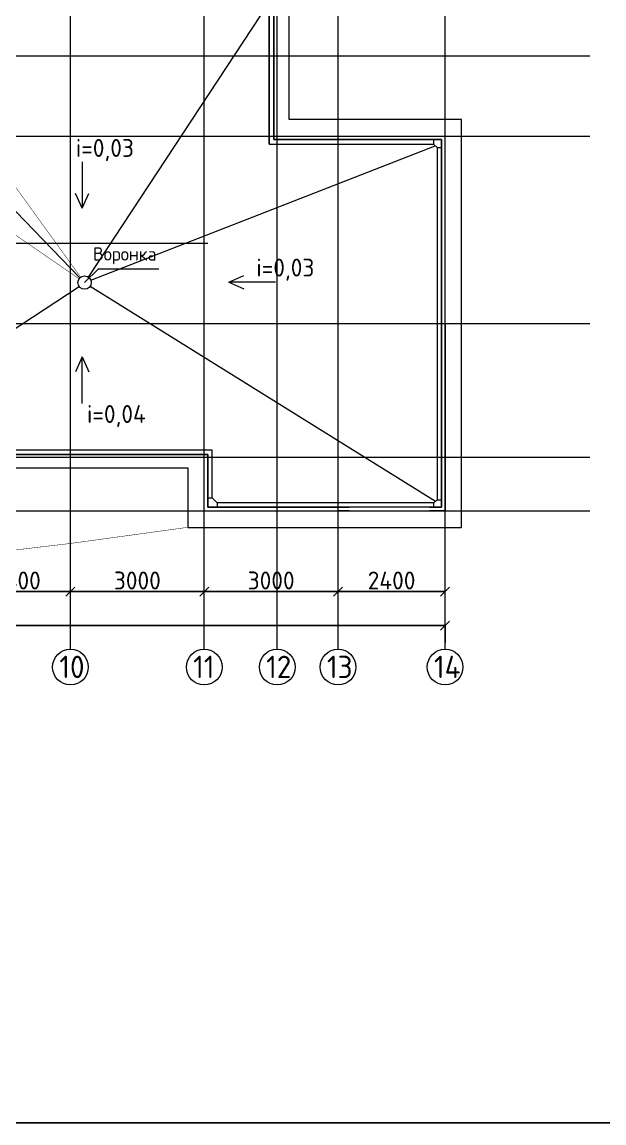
# Model space of a CAD drawing. Header units: millimetres. Extents: x -10163 to 1081624, y -5450 to 417560.
# Drawn here: x 363027 to 376075, y -5250 to 19425 of the extents above; entities that cross this region are included whole.
import ezdxf

# ---------------------------------------------------------------- set-up
doc = ezdxf.new("R2010")
doc.units = ezdxf.units.MM
doc.header["$PDMODE"] = 35
doc.linetypes.add('Штрих-пунктир', pattern=[24, 20, -1.5, 1, -1.5])
for name, color, linetype in [('Анкеровка', 30, 'Continuous'), ('Кровля', 92, 'Continuous'), ('Оси 2', 253, 'Continuous'), ('Панели', 210, 'Continuous'), ('Перекрытия', 100, 'Continuous'), ('Покрытия', 50, 'Continuous'), ('Стены1', 120, 'Continuous')]:
    doc.layers.add(name, color=color, linetype=linetype)
doc.styles.add('ГОСТ', font='GOST Common.ttf', dxfattribs={"height": 400})
doc.dimstyles.new('ГОСТ', dxfattribs={"dimtxt": 400, "dimasz": 200, "dimexe": 0.18, "dimexo": 0.0625, "dimgap": 50, "dimtad": 1, "dimdec": 0, "dimzin": 0, "dimdsep": 46, "dimtxsty": 'ГОСТ', "dimblk": 'OBLIQUE', "dimcen": 0.09, "dimadec": 0, "dimazin": 0, "dimtfac": 1, "dimtdec": 0, "dimtofl": 0, "dimtmove": 0, "dimatfit": 3, "dimldrblk": 'NONE', "dimfxl": 1, "dimtolj": 1, "dimtzin": 0, "dimarcsym": 0})

# ---------------------------------------------------------------- blocks, each defined once
blk = doc.blocks.new('_Oblique')
at = {"color": 0, "linetype": 'ByBlock', "lineweight": -2}
blk.add_line((-0.5, -0.5), (0.5, 0.5), dxfattribs=at)
blk = doc.blocks.new('*D922')
at = {"layer": 'Defpoints', "color": 0, "transparency": 16777216}
for p in [(361713, 6659), (364113, 6659), (364113, 6659)]:
    blk.add_point(p, dxfattribs=at)
at = {"layer": 'Покрытия', "color": 0, "lineweight": -2, "transparency": 16777216}
for p, q in [((361713, 6659), (361713, 6659)), ((361713, 6659), (364113, 6659)), ((364113, 6659), (364113, 6659))]:
    blk.add_line(p, q, dxfattribs=at)
at = {"layer": 'Покрытия', "color": 0, "lineweight": -2, "transparency": 16777216, "xscale": 200, "yscale": 200, "zscale": 200, "rotation": 180}
blk.add_blockref('_Oblique', (361713, 6659), dxfattribs=at)
at = {"layer": 'Покрытия', "color": 0, "lineweight": -2, "transparency": 16777216, "xscale": 200, "yscale": 200, "zscale": 200}
blk.add_blockref('_Oblique', (364113, 6659), dxfattribs=at)
at = {"layer": 'Покрытия', "color": 0, "lineweight": 9, "transparency": 16777216, "insert": (362913, 6909), "char_height": 400, "attachment_point": 5, "style": 'ГОСТ'}
blk.add_mtext('\\A1;2400', dxfattribs=at)
blk = doc.blocks.new('_None')
blk = doc.blocks.new('*D923')
at = {"layer": 'Defpoints', "color": 0, "transparency": 16777216}
for p in [(364113, 6659), (367113, 6659), (367113, 6659)]:
    blk.add_point(p, dxfattribs=at)
at = {"layer": 'Покрытия', "color": 0, "lineweight": -2, "transparency": 16777216}
for p, q in [((364113, 6659), (364113, 6659)), ((364113, 6659), (367113, 6659)), ((367113, 6659), (367113, 6659))]:
    blk.add_line(p, q, dxfattribs=at)
at = {"layer": 'Покрытия', "color": 0, "lineweight": -2, "transparency": 16777216, "xscale": 200, "yscale": 200, "zscale": 200, "rotation": 180}
blk.add_blockref('_Oblique', (364113, 6659), dxfattribs=at)
at = {"layer": 'Покрытия', "color": 0, "lineweight": -2, "transparency": 16777216, "xscale": 200, "yscale": 200, "zscale": 200}
blk.add_blockref('_Oblique', (367113, 6659), dxfattribs=at)
at = {"layer": 'Покрытия', "color": 0, "lineweight": 9, "transparency": 16777216, "insert": (365613, 6909), "char_height": 400, "attachment_point": 5, "style": 'ГОСТ'}
blk.add_mtext('\\A1;3000', dxfattribs=at)
blk = doc.blocks.new('*D924')
at = {"layer": 'Defpoints', "color": 0, "transparency": 16777216}
for p in [(367113, 6659), (370113, 6659), (370113, 6659)]:
    blk.add_point(p, dxfattribs=at)
at = {"layer": 'Покрытия', "color": 0, "lineweight": -2, "transparency": 16777216}
for p, q in [((367113, 6659), (367113, 6659)), ((367113, 6659), (370113, 6659)), ((370113, 6659), (370113, 6659))]:
    blk.add_line(p, q, dxfattribs=at)
at = {"layer": 'Покрытия', "color": 0, "lineweight": -2, "transparency": 16777216, "xscale": 200, "yscale": 200, "zscale": 200, "rotation": 180}
blk.add_blockref('_Oblique', (367113, 6659), dxfattribs=at)
at = {"layer": 'Покрытия', "color": 0, "lineweight": -2, "transparency": 16777216, "xscale": 200, "yscale": 200, "zscale": 200}
blk.add_blockref('_Oblique', (370113, 6659), dxfattribs=at)
at = {"layer": 'Покрытия', "color": 0, "lineweight": 9, "transparency": 16777216, "insert": (368613, 6909), "char_height": 400, "attachment_point": 5, "style": 'ГОСТ'}
blk.add_mtext('\\A1;3000', dxfattribs=at)
blk = doc.blocks.new('*D925')
at = {"layer": 'Defpoints', "color": 0, "transparency": 16777216}
for p in [(370113, 6659), (372513, 6659), (372513, 6659)]:
    blk.add_point(p, dxfattribs=at)
at = {"layer": 'Покрытия', "color": 0, "lineweight": -2, "transparency": 16777216}
for p, q in [((370113, 6659), (370113, 6659)), ((370113, 6659), (372513, 6659)), ((372513, 6659), (372513, 6659))]:
    blk.add_line(p, q, dxfattribs=at)
at = {"layer": 'Покрытия', "color": 0, "lineweight": -2, "transparency": 16777216, "xscale": 200, "yscale": 200, "zscale": 200, "rotation": 180}
blk.add_blockref('_Oblique', (370113, 6659), dxfattribs=at)
at = {"layer": 'Покрытия', "color": 0, "lineweight": -2, "transparency": 16777216, "xscale": 200, "yscale": 200, "zscale": 200}
blk.add_blockref('_Oblique', (372513, 6659), dxfattribs=at)
at = {"layer": 'Покрытия', "color": 0, "lineweight": 9, "transparency": 16777216, "insert": (371313, 6909), "char_height": 400, "attachment_point": 5, "style": 'ГОСТ'}
blk.add_mtext('\\A1;2400', dxfattribs=at)
blk = doc.blocks.new('*D926')
at = {"layer": 'Defpoints', "color": 0, "transparency": 16777216}
for p in [(342513, 5899), (372513, 5899), (372513, 5509)]:
    blk.add_point(p, dxfattribs=at)
at = {"layer": 'Покрытия', "color": 0, "lineweight": -2, "transparency": 16777216}
for p, q in [((342513, 5899), (342513, 5899)), ((342513, 5899), (372513, 5899)), ((372513, 5509), (372513, 5899))]:
    blk.add_line(p, q, dxfattribs=at)
at = {"layer": 'Покрытия', "color": 0, "lineweight": -2, "transparency": 16777216, "xscale": 200, "yscale": 200, "zscale": 200, "rotation": 180}
blk.add_blockref('_Oblique', (342513, 5899), dxfattribs=at)
at = {"layer": 'Покрытия', "color": 0, "lineweight": -2, "transparency": 16777216, "xscale": 200, "yscale": 200, "zscale": 200}
blk.add_blockref('_Oblique', (372513, 5899), dxfattribs=at)
at = {"layer": 'Покрытия', "color": 0, "lineweight": 9, "transparency": 16777216, "insert": (357513, 6149), "char_height": 400, "attachment_point": 5, "style": 'ГОСТ'}
blk.add_mtext('\\A1;30000', dxfattribs=at)

msp = doc.modelspace()

# ---------------------------------------------------------------- linework, layer by layer
at = {"layer": 'Анкеровка'}
msp.add_lwpolyline([(276400, -5250), (380890, -5250), (380890, 44700), (276400, 44700)], close=True, dxfattribs=at)
at = {"layer": 'Кровля', "lineweight": 9}
for p, q in [((368570, 16690), (368570, 23050)), ((368570, 19870), (364512.88, 13708.96)), ((364569.917, 13638.451), (372291.62, 16650)), ((364375.06, 16293.647), (364375.06, 15250.26)), ((364375.06, 15250.26), (364226.092, 15585.634)), ((364375.06, 15250.26), (364524.028, 15585.634)), ((364430.693, 13584.153), (364741.189, 13894.648)), ((364741.189, 13894.648), (366094.929, 13894.648)), ((367666.579, 13595.918), (368001.953, 13744.887)), ((368709.966, 13595.918), (367666.579, 13595.918)), ((367666.579, 13595.918), (368001.953, 13446.95)), ((358713.24, 9831.115), (364308.943, 13497.501)), ((364557.54, 13505.149), (372296.62, 8685)), ((364375.06, 11918.045), (364226.092, 11582.671)), ((364375.06, 10874.658), (364375.06, 11918.045)), ((364375.06, 11918.045), (364524.028, 11582.671))]:
    msp.add_line(p, q, dxfattribs=at)
at = {"layer": 'Кровля', "lineweight": 9, "ltscale": 10}
msp.add_line((361008.581, 17116.641), (364326.715, 13691.484), dxfattribs=at)
at = {"layer": 'Кровля', "lineweight": 9, "ltscale": 10, "const_width": 10}
for points in [[(361008.581, 18316.641), (361008.581, 18316.641), (364343.128, 13705.247)], [(359308.581, 17116.641), (364307.674, 13668.993)]]:
    msp.add_lwpolyline(points, dxfattribs=at)
at = {"layer": 'Кровля', "lineweight": 9}
msp.add_circle((364430.693, 13584.153), 149.438, dxfattribs=at)
at = {"layer": 'Оси 2', "linetype": 'Continuous', "lineweight": 9}
for q in [(364113.24, 34020), (364113.24, 33970)]:
    msp.add_line((364113.24, 5368.318), q, dxfattribs=at)
at = {"layer": 'Оси 2', "linetype": 'Штрих-пунктир', "lineweight": 9}
for p, q in [((367113.24, 5368.318), (367113.24, 34020)), ((367113.24, 5368.318), (367113.24, 33970)), ((368750, 5368.318), (368750, 34020)), ((368750, 5368.318), (368750, 33970)), ((370113.24, 5368.318), (370113.24, 34020)), ((370113.24, 5368.318), (370113.24, 33970)), ((372513.24, 5368.318), (372513.24, 34020)), ((372513.24, 5368.318), (372513.24, 33970)), ((339340, 18670), (375760, 18670)), ((339340, 18670), (375760, 18670)), ((339340, 16870), (375760, 16870)), ((339340, 16870), (375760, 16870)), ((339340, 14470), (367193.24, 14470)), ((339340, 14470), (367193.24, 14470)), ((339340, 12670), (375760, 12670)), ((339340, 12670), (375760, 12670)), ((339340, 9670), (375760, 9670)), ((339340, 9670), (375760, 9670)), ((339340, 8470), (375760, 8470)), ((339340, 8470), (375760, 8470))]:
    msp.add_line(p, q, dxfattribs=at)
at = {"layer": 'Оси 2', "lineweight": 9}
for centre in [(364113.24, 4968.318), (367113.24, 4968.318), (368750, 4968.318), (370113.24, 4968.318), (372513.24, 4968.318)]:
    msp.add_circle(centre, 400, dxfattribs=at)
at = {"layer": 'Панели', "linetype": 'Continuous', "lineweight": 9}
for p, q in [((372513.24, 12670), (372513.24, 9880.196)), ((372513.24, 9880.196), (372513.24, 9880.196)), ((372513.24, 9880.196), (372513.24, 8470)), ((366743.24, 9731.115), (367113.24, 9731.115)), ((370363.24, 8470), (370113.24, 8470)), ((372513.24, 8470), (372163.24, 8470))]:
    msp.add_line(p, q, dxfattribs=at)
at = {"layer": 'Перекрытия', "lineweight": 9, "const_width": 10}
for points in [[(364124.306, 7740.079), (366743.24, 8100)], [(364113.24, 7738.771), (361713.24, 7455.049)]]:
    msp.add_lwpolyline(points, dxfattribs=at)
at = {"layer": 'Покрытия', "lineweight": 9}
for p, q in [((372250, 16790), (372250, 16690)), ((372250, 16690), (372333.24, 16610)), ((372333.24, 16610), (372433.24, 16610)), ((367193.24, 8760), (367293.24, 8760)), ((367293.24, 8760), (367400, 8650)), ((367400, 8650), (367400, 8550)), ((372260, 8650), (372333.24, 8720)), ((372260, 8550), (372260, 8650)), ((372333.24, 8720), (372433.24, 8720))]:
    msp.add_line(p, q, dxfattribs=at)
for points in [[(358713.24, 29994.595), (367193.24, 29994.595), (367193.24, 31190), (372433.24, 31190), (372433.24, 22950), (368670, 22950), (368670, 18570)], [(372250, 23050), (368570, 23050), (368570, 18570)], [(368670, 18570), (368670, 16790), (372433.24, 16790), (372433.24, 8550), (367193.24, 8550), (367193.24, 9731.115), (358713.24, 9731.115)], [(368570, 18570), (368570, 16690), (372250, 16690)], [(372333.24, 16610), (372333.24, 8720)], [(367293.24, 8760), (367293.24, 9831.115), (358713.24, 9831.115)], [(372260, 8650), (367400, 8650)]]:
    msp.add_lwpolyline(points, dxfattribs=at)
at = {"layer": 'Стены1', "lineweight": 9}
for points in [[(372883.24, 8100), (372883.24, 17240), (369020, 17240), (369020, 22500), (372883.24, 22500), (372883.24, 31640), (372463.24, 31640), (372463.24, 31640), (370063.24, 31640), (370063.24, 31640), (366743.24, 31640), (366743.24, 30294.595), (351203.24, 30294.595), (351203.24, 31640), (345163.24, 31640), (345163.24, 31640), (342763.24, 31640), (342763.24, 31640), (342143.24, 31640), (342143.24, 22500), (345143.24, 22500), (345143.24, 22269.884)], [(368670, 18570), (368670, 22950), (372433.24, 22950), (372433.24, 31190), (372163.24, 31190)], [(345143.24, 19420.652), (345143.24, 17240), (342143.24, 17240), (342143.24, 8100), (342713.24, 8100), (342713.24, 8100), (345163.24, 8100), (345163.24, 8100), (351203.24, 8100), (351203.24, 9431.115), (366743.24, 9431.115), (366743.24, 8100), (370063.24, 8100), (370063.24, 8100), (372463.24, 8100), (372463.24, 8100), (372883.24, 8100)], [(372163.24, 8550), (372433.24, 8550), (372433.24, 16790), (368670, 16790), (368670, 18570)], [(344863.24, 8470), (344863.24, 8470), (350833.24, 8470), (350833.24, 9731.115), (367193.24, 9731.115), (367193.24, 8550), (370363.24, 8550)]]:
    msp.add_lwpolyline(points, dxfattribs=at)

# ---------------------------------------------------------------- texts
at = {"layer": 'Кровля', "lineweight": 9, "char_height": 400, "attachment_point": 1, "style": 'ГОСТ'}
for s, insert in [('i=0,03', (364233.203, 16802.61)), ('i=0,03', (368279.37, 14121.401)), ('i=0,04', (364482.424, 10839.483))]:
    msp.add_mtext_dynamic_manual_height_columns(s, width=1235.55273, gutter_width=2000, heights=[0], dxfattribs=dict(at, insert=insert))
at = {"layer": 'Оси 2', "lineweight": 9, "char_height": 500, "attachment_point": 1, "style": 'ГОСТ'}
for s, insert in [('10', (363863.874, 5222.04)), ('11', (366863.874, 5222.04)), ('12', (368500.634, 5222.04)), ('13', (369863.874, 5222.04)), ('14', (372263.874, 5222.04))]:
    msp.add_mtext_dynamic_manual_height_columns(s, width=529.33393, gutter_width=12.5, heights=[0], dxfattribs=dict(at, insert=insert))
at = {"layer": 'Перекрытия', "lineweight": 9, "insert": (365331.12, 14187.903), "char_height": 300, "attachment_point": 5, "style": 'ГОСТ'}
msp.add_mtext_dynamic_manual_height_columns('\\pxqc;Воронка', width=1770, gutter_width=2500, heights=[0], dxfattribs=at)

# ---------------------------------------------------------------- dimensions: what is measured, and where the dimension line sits
at = {"layer": 'Покрытия', "lineweight": 9}
for base, p1, p2, picture, middle in [((364113.24, 6659.279), (361713.24, 6659.279), (364113.24, 6658.899), '*D922', (362913.24, 6909.279)), ((367113.24, 6659.279), (364113.24, 6658.899), (367113.24, 6659.279), '*D923', (365613.24, 6909.279)), ((370113.24, 6659.279), (367113.24, 6659.279), (370113.24, 6659.279), '*D924', (368613.24, 6909.279)), ((372513.24, 6659.279), (370113.24, 6659.279), (372513.24, 6659.279), '*D925', (371313.24, 6909.279)), ((372513.24, 5899.279), (342513.24, 5899.279), (372513.24, 5509.279), '*D926', (357513.24, 6149.279))]:
    dim = msp.add_linear_dim(base=base, p1=p1, p2=p2, dimstyle='ГОСТ', dxfattribs=at)
    dim.commit()
    dim.dimension.update_dxf_attribs({"geometry": picture, "text_midpoint": middle})

doc.saveas('drawing.dxf')
